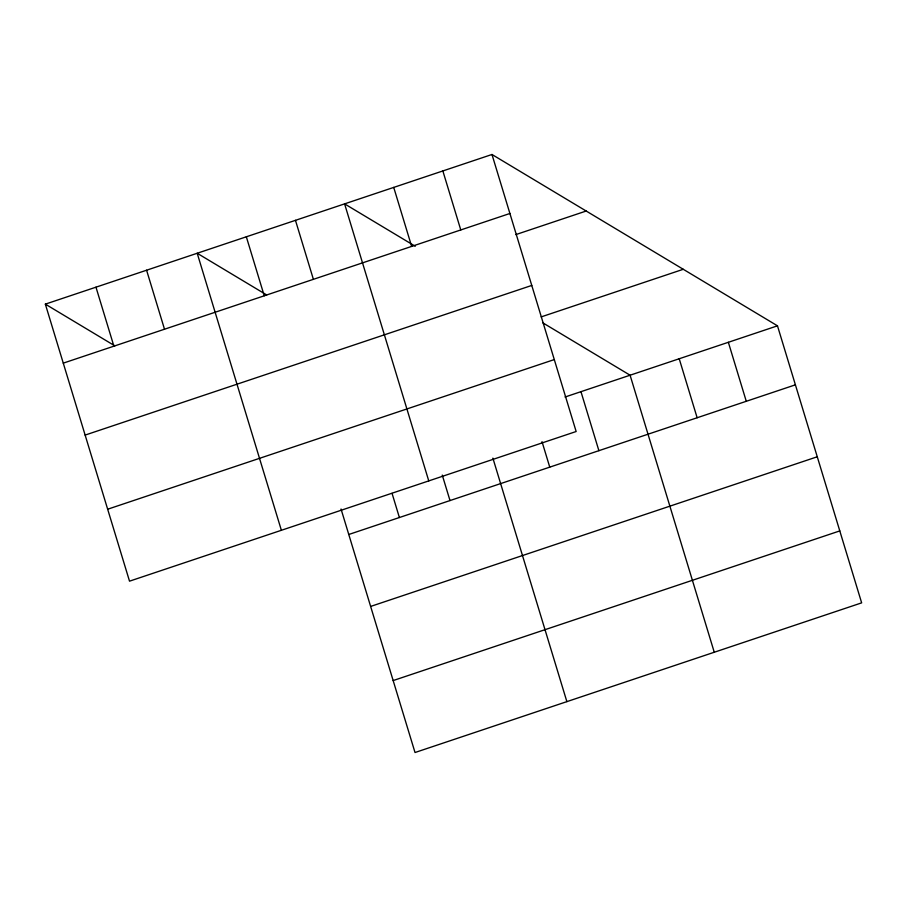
<?xml version="1.0" encoding="UTF-8"?>
<svg xmlns="http://www.w3.org/2000/svg" width="907" height="907" viewBox="0 0 907 907"><rect width="100%" height="100%" fill="white"/><g stroke="black" fill="none" stroke-linecap="round" stroke-linejoin="round"><path stroke-width="1.36" d="M491.979 154.485L576.149 431.517L129.52 581.172L45.35 304.14L491.979 154.485L777.48 325.828L861.65 602.86L415.021 752.515L341.032 509.008M63.275 363.14L509.904 213.485M515.822 234.607L586.194 211.025M85.133 435.088L531.774 285.433M541.184 316.894L683.266 269.288M107.661 509.224L554.29 359.569M565.027 397.017L777.48 325.828M348.776 534.484L795.405 384.829M370.634 606.432L817.264 456.777M393.162 680.567L839.791 530.912M415.259 246.273L344.592 203.871L428.762 480.903M542.942 322.915L630.093 375.215L714.263 652.246M266.692 294.956L197.204 253.257L281.374 530.289M45.35 304.14L114.838 345.839M728.355 342.29L746.28 401.291M679.218 358.753L697.143 417.753M580.968 391.677L598.892 450.677M542.012 441.664L549.755 467.139M442.854 170.947L460.779 229.947M492.886 458.126L566.875 701.633M393.729 187.409L411.653 246.409M442.265 475.087L450.008 500.562M392.062 493.385L399.386 517.523M295.467 220.333L313.391 279.333M246.33 236.795L264.254 295.795M146.583 270.218L164.507 329.218M95.972 287.179L113.897 346.179"/></g></svg>
